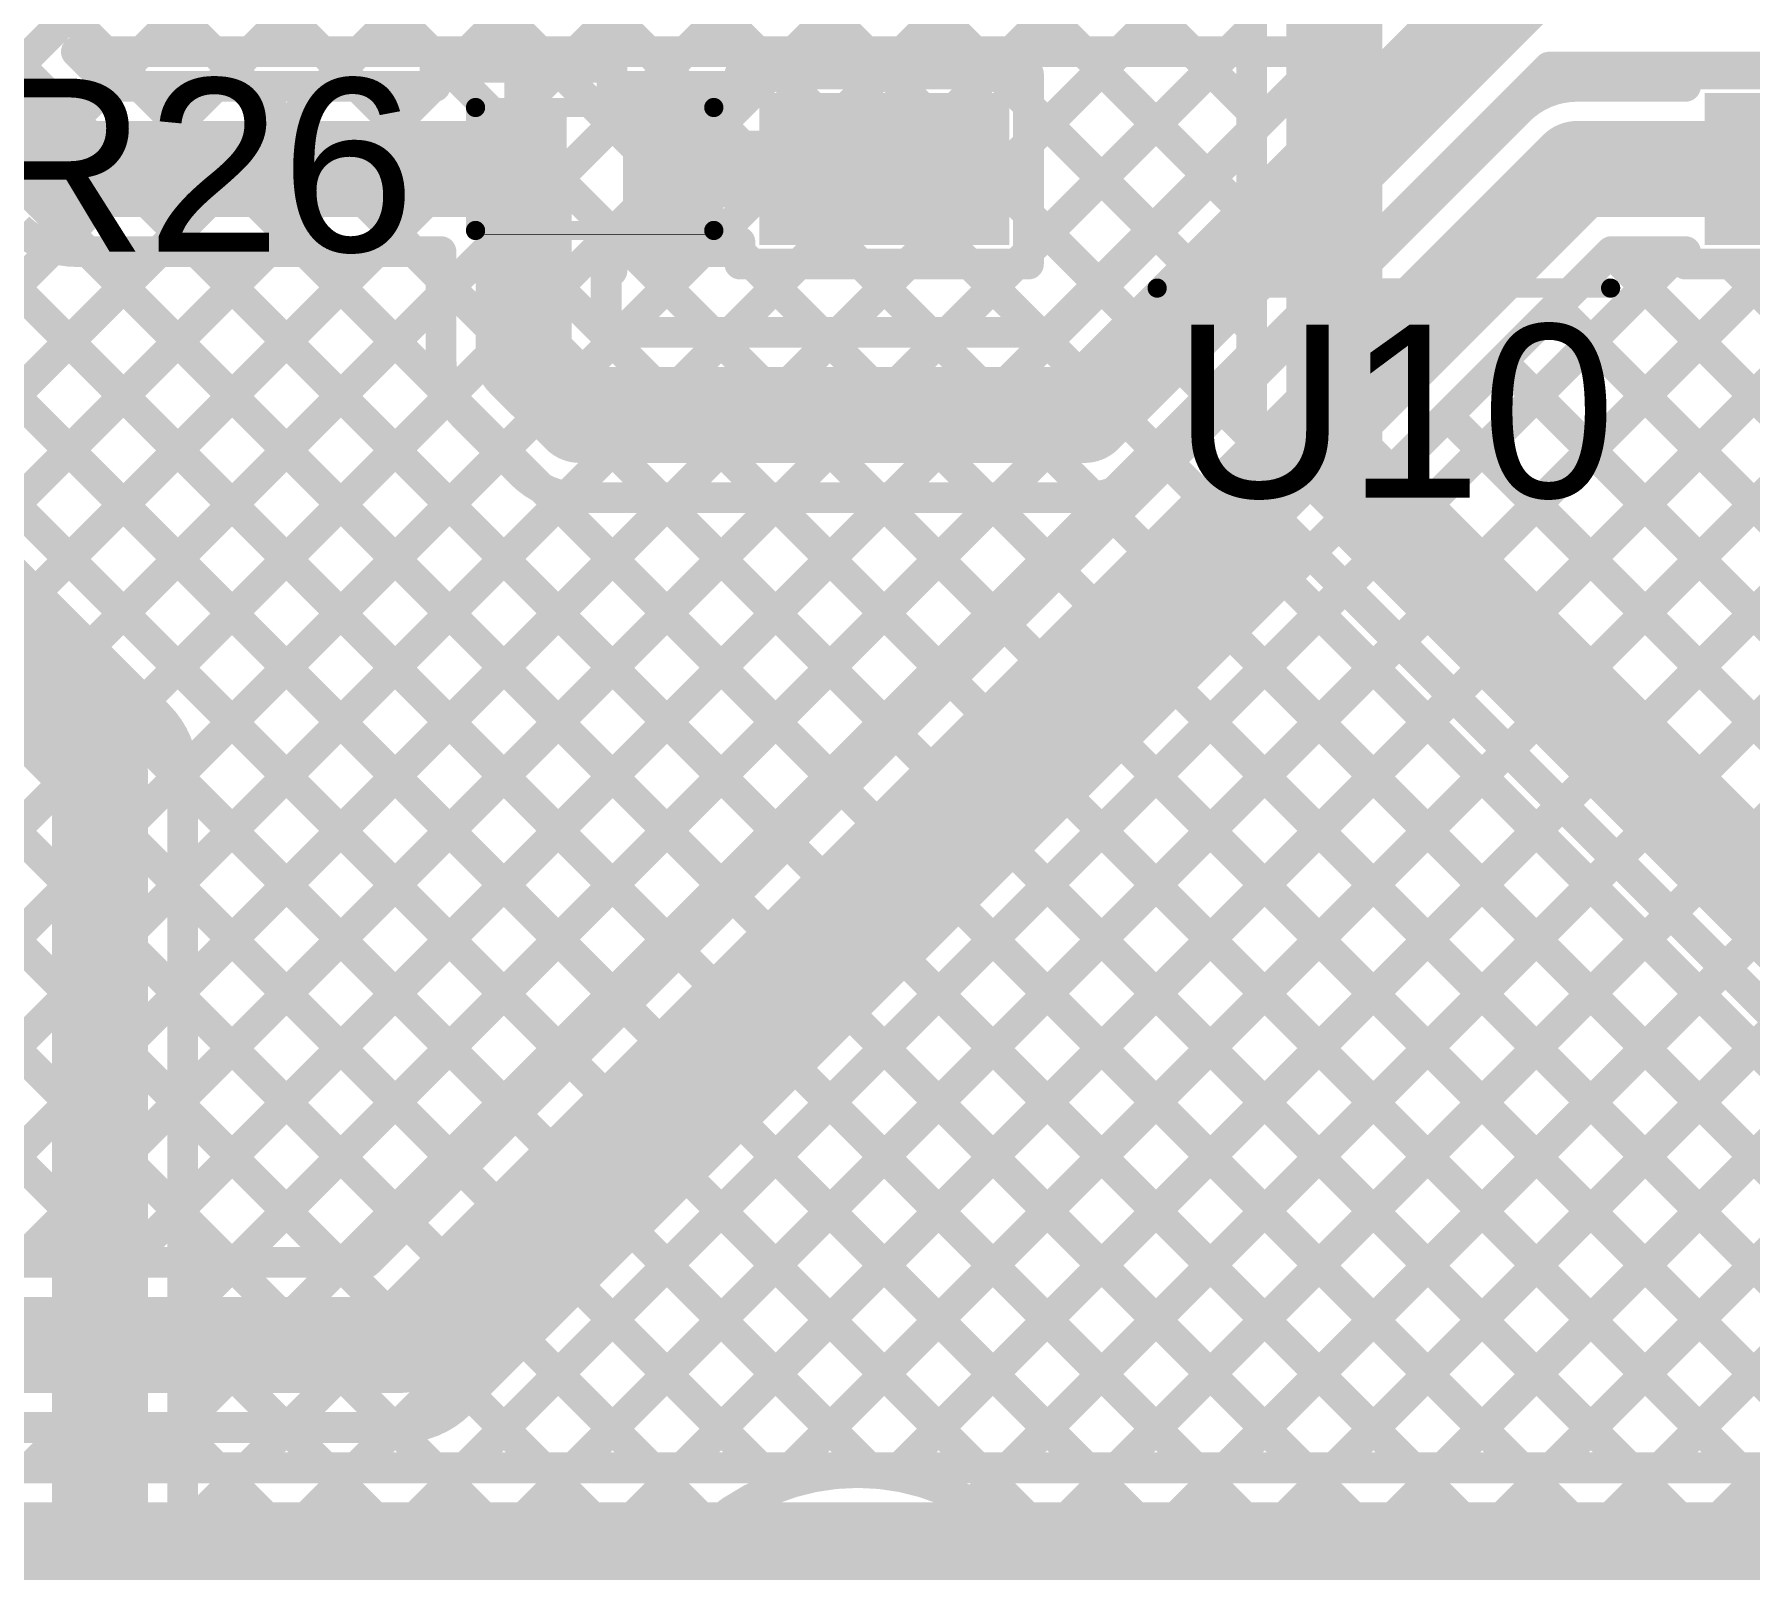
# Model space of a CAD drawing. Header units: millimetres. Extents: x -0.08 to 7.12, y -0.08 to 3.98.
# Drawn here: x 3.9475 to 4.3939, y 1.5935 to 1.993 of the extents above; entities that cross this region are included whole.
import ezdxf

# ---------------------------------------------------------------- set-up
doc = ezdxf.new("R2010")
doc.units = ezdxf.units.MM
doc.header["$MEASUREMENT"] = 0
for name, color, linetype in [('BottomLayer', 5, 'Continuous'), ('TopLayer', 1, 'Continuous'), ('TopOverlay', 2, 'Continuous'), ('TopPaste', 8, 'Continuous'), ('TopSolder', 216, 'Continuous')]:
    doc.layers.add(name, color=color, linetype=linetype)
doc.styles.add('Arial', font='', dxfattribs={"height": 0.2})
doc.styles.get('Arial').set_extended_font_data('Arial')

# ---------------------------------------------------------------- blocks, each defined once
blk = doc.blocks.new('R___0402_24')
at = {"layer": 'TopLayer'}
for points in [[(-0.0275, -0.0125), (-0.0275, 0.0125), (-0.0095, 0.0125), (-0.0095, -0.0125)], [(0.0095, -0.0125), (0.0095, 0.0125), (0.0275, 0.0125), (0.0275, -0.0125)]]:
    blk.add_hatch(color=1, dxfattribs=at).paths.add_polyline_path(points)
at = {"layer": 'TopPaste'}
for points in [[(-0.0275, -0.0125), (-0.0275, 0.0125), (-0.0095, 0.0125), (-0.0095, -0.0125)], [(0.0095, -0.0125), (0.0095, 0.0125), (0.0275, 0.0125), (0.0275, -0.0125)]]:
    blk.add_hatch(color=8, dxfattribs=at).paths.add_polyline_path(points)
at = {"layer": 'TopSolder'}
for points in [[(-0.02967, -0.01467), (-0.02967, 0.01467), (-0.00733, 0.01467), (-0.00733, -0.01467)], [(0.00733, -0.01467), (0.00733, 0.01467), (0.02967, 0.01467), (0.02967, -0.01467)]]:
    blk.add_hatch(color=216, dxfattribs=at).paths.add_polyline_path(points)
at = {"layer": 'TopOverlay'}
for points, const_width in [([(-0.031, 0.016), (0.031, 0.016)], 0.005), ([(-0.031, -0.016), (-0.031, 0.016)], 0.005), ([(0.031, -0.016), (0.031, 0.016)], 0.005), ([(-0.031, -0.016), (0.031, -0.016)], 0.005), ([(-0.032, -0.017), (0.032, -0.017)], 0.000127)]:
    blk.add_lwpolyline(points, dxfattribs=dict(at, const_width=const_width))
for points, const_width in [([(-0.03225, 0.016, 1), (-0.02975, 0.016, 1)], 0.0025), ([(-0.03225, 0.016, 1), (-0.02975, 0.016, 1)], 0.0025), ([(0.02975, 0.016, 1), (0.03225, 0.016, 1)], 0.0025), ([(0.02975, 0.016, 1), (0.03225, 0.016, 1)], 0.0025), ([(-0.03225, -0.016, 1), (-0.02975, -0.016, 1)], 0.0025), ([(-0.03225, -0.016, 1), (-0.02975, -0.016, 1)], 0.0025), ([(-0.03203, -0.017, 1), (-0.03197, -0.017, 1)], 0.0000635), ([(0.02975, -0.016, 1), (0.03225, -0.016, 1)], 0.0025), ([(0.02975, -0.016, 1), (0.03225, -0.016, 1)], 0.0025), ([(0.03197, -0.017, 1), (0.03203, -0.017, 1)], 0.0000635)]:
    blk.add_lwpolyline(points, format="xyb", close=True, dxfattribs=dict(at, const_width=const_width))
blk = doc.blocks.new('SOP_4_2_54_30')
at = {"layer": 'TopLayer'}
for points in [[(-0.15157, 0.06575), (-0.09449, 0.06575), (-0.09449, 0.03425), (-0.15157, 0.03425)], [(0.09449, 0.06575), (0.15157, 0.06575), (0.15157, 0.03425), (0.09449, 0.03425)], [(-0.15157, -0.03425), (-0.09449, -0.03425), (-0.09449, -0.06575), (-0.15157, -0.06575)], [(0.09449, -0.03425), (0.15157, -0.03425), (0.15157, -0.06575), (0.09449, -0.06575)]]:
    blk.add_hatch(color=1, dxfattribs=at).paths.add_polyline_path(points)
at = {"layer": 'TopPaste'}
for points in [[(-0.15157, 0.06575), (-0.09449, 0.06575), (-0.09449, 0.03425), (-0.15157, 0.03425)], [(0.09449, 0.06575), (0.15157, 0.06575), (0.15157, 0.03425), (0.09449, 0.03425)], [(-0.15157, -0.03425), (-0.09449, -0.03425), (-0.09449, -0.06575), (-0.15157, -0.06575)], [(0.09449, -0.03425), (0.15157, -0.03425), (0.15157, -0.06575), (0.09449, -0.06575)]]:
    blk.add_hatch(color=8, dxfattribs=at).paths.add_polyline_path(points)
at = {"layer": 'TopSolder'}
for points in [[(-0.15557, 0.06975), (-0.09049, 0.06975), (-0.09049, 0.03025), (-0.15557, 0.03025)], [(0.09049, 0.06975), (0.15557, 0.06975), (0.15557, 0.03025), (0.09049, 0.03025)], [(-0.15557, -0.03025), (-0.09049, -0.03025), (-0.09049, -0.06975), (-0.15557, -0.06975)], [(0.09049, -0.03025), (0.15557, -0.03025), (0.15557, -0.06975), (0.09049, -0.06975)]]:
    blk.add_hatch(color=216, dxfattribs=at).paths.add_polyline_path(points)
at = {"layer": 'TopOverlay', "const_width": 0.005}
for points in [[(-0.052, 0.081), (0.066, 0.081)], [(-0.163, 0.048), (-0.163, 0.058)], [(-0.163, 0.058), (-0.158, 0.053)], [(-0.163, 0.048), (-0.158, 0.053)], [(-0.052, -0.081), (0.066, -0.081)]]:
    blk.add_lwpolyline(points, dxfattribs=at)
at = {"layer": 'TopOverlay', "const_width": 0.0025}
for points in [[(-0.05325, 0.081, 1), (-0.05075, 0.081, 1)], [(0.06475, 0.081, 1), (0.06725, 0.081, 1)], [(-0.16425, 0.058, 1), (-0.16175, 0.058, 1)], [(-0.16425, 0.058, 1), (-0.16175, 0.058, 1)], [(-0.15925, 0.053, 1), (-0.15675, 0.053, 1)], [(-0.15925, 0.053, 1), (-0.15675, 0.053, 1)], [(-0.16425, 0.048, 1), (-0.16175, 0.048, 1)], [(-0.16425, 0.048, 1), (-0.16175, 0.048, 1)], [(-0.05325, -0.081, 1), (-0.05075, -0.081, 1)], [(0.06475, -0.081, 1), (0.06725, -0.081, 1)]]:
    blk.add_lwpolyline(points, format="xyb", close=True, dxfattribs=at)

msp = doc.modelspace()

# ---------------------------------------------------------------- hatches: boundary and pattern name
at = {"layer": 'TopLayer'}
msp.add_hatch(color=1, dxfattribs=at).paths.add_polyline_path([(2.768, 1.503), (4.714, 1.503), (4.714, 1.611), (2.768, 1.611)])

# ---------------------------------------------------------------- linework, layer by layer
at = {"layer": 'BottomLayer'}
for points, const_width in [([(3.84263, 2.16841), (4.57604, 1.435)], 0.008), ([(3.87032, 2.169), (4.60432, 1.435)], 0.008), ([(3.87708, 1.91843), (4.12764, 2.169)], 0.008), ([(3.89122, 1.90429), (4.15593, 2.169)], 0.008), ([(3.89861, 2.169), (4.61272, 1.45488)], 0.008), ([(3.90536, 1.89015), (4.18421, 2.169)], 0.008), ([(3.9195, 1.87601), (4.2125, 2.169)], 0.008), ([(3.92689, 2.169), (4.61272, 1.48317)], 0.008), ([(3.93365, 1.86187), (4.24078, 2.169)], 0.008), ([(3.94779, 1.84772), (4.26906, 2.169)], 0.008), ([(3.95517, 2.169), (4.61272, 1.51145)], 0.008), ([(3.98346, 2.169), (4.26429, 1.88817)], 0.008), ([(4.01174, 2.169), (4.26429, 1.91645)], 0.008), ([(4.04003, 2.169), (4.26429, 1.94473)], 0.008), ([(4.06831, 2.169), (4.26429, 1.97302)], 0.008), ([(4.28579, 1.88221), (4.28579, 2.15081)], 0.025), ([(3.82848, 2.15427), (4.54775, 1.435)], 0.008), ([(4.26429, 1.88221), (4.26429, 2.15081)], 0.008), ([(3.81434, 2.14013), (4.51947, 1.435)], 0.008), ([(3.96193, 1.83358), (4.26429, 2.13594)], 0.008), ([(3.68605, 2.127), (4.37805, 1.435)], 0.008), ([(3.71433, 2.127), (4.40633, 1.435)], 0.008), ([(3.74262, 2.127), (4.43462, 1.435)], 0.008), ([(3.7709, 2.127), (4.4629, 1.435)], 0.008), ([(3.79872, 2.12747), (4.49118, 1.435)], 0.008), ([(3.67776, 2.11776), (3.97982, 1.8157)], 0.008), ([(3.66255, 2.10255), (3.96461, 1.80049)], 0.025), ([(3.97607, 1.81944), (4.26429, 2.10766)], 0.008), ([(3.9861, 1.80119), (4.26429, 2.07937)], 0.008), ([(3.98611, 1.77291), (4.26429, 2.05109)], 0.008), ([(3.98611, 1.74463), (4.26429, 2.02281)], 0.008), ([(3.98611, 1.71634), (4.26429, 1.99452)], 0.008), ([(3.98611, 1.68806), (4.26429, 1.96624)], 0.008), ([(3.98611, 1.65977), (4.26429, 1.93795)], 0.008), ([(3.98611, 1.63149), (4.26429, 1.90967)], 0.008), ([(4.28579, 1.88221), (4.63422, 1.53378)], 0.025), ([(3.98611, 1.60321), (4.26431, 1.8814)], 0.008), ([(4.27059, 1.867), (4.61272, 1.52487)], 0.008), ([(3.98611, 1.57492), (4.27439, 1.8632)], 0.008), ([(3.98611, 1.54664), (4.28854, 1.84906)], 0.008), ([(3.98611, 1.51835), (4.30268, 1.83492)], 0.008), ([(3.98611, 1.49007), (4.31682, 1.82077)], 0.008), ([(3.96461, 1.415), (3.96461, 1.80049)], 0.025), ([(4.13819, 1.61386), (4.33096, 1.80663)], 0.008), ([(3.98611, 1.435), (3.98611, 1.80049)], 0.008), ([(3.98611, 1.79865), (4.16614, 1.61862)], 0.008), ([(4.17071, 1.6181), (4.3451, 1.79249)], 0.008), ([(4.19159, 1.61069), (4.35925, 1.77835)], 0.008), ([(3.98611, 1.77036), (4.14135, 1.61513)], 0.008), ([(4.20694, 1.59775), (4.37339, 1.76421)], 0.008), ([(4.21728, 1.57981), (4.38753, 1.75006)], 0.008), ([(3.98611, 1.74208), (4.12351, 1.60468)], 0.008), ([(4.22078, 1.55503), (4.40167, 1.73592)], 0.008), ([(4.22078, 1.52674), (4.41581, 1.72178)], 0.008), ([(3.98611, 1.7138), (4.11066, 1.58925)], 0.008), ([(4.22078, 1.49846), (4.42996, 1.70764)], 0.008), ([(4.22078, 1.47018), (4.4441, 1.6935)], 0.008), ([(3.98611, 1.68551), (4.10339, 1.56824)], 0.008), ([(4.22078, 1.44189), (4.45824, 1.67935)], 0.008), ([(4.24217, 1.435), (4.47238, 1.66521)], 0.008), ([(3.98611, 1.65723), (4.10278, 1.54056)], 0.008), ([(3.98611, 1.62894), (4.10278, 1.51228)], 0.008), ([(4.16178, 1.15106), (4.16178, 1.55978)], 0.1), ([(3.98611, 1.60066), (4.10278, 1.48399)], 0.008)]:
    msp.add_lwpolyline(points, dxfattribs=dict(at, const_width=const_width))
for points, const_width in [([(4.26229, 1.99452, 1), (4.26629, 1.99452, 1)], 0.004), ([(4.26229, 1.97302, 1), (4.26629, 1.97302, 1)], 0.004), ([(4.26229, 1.96624, 1), (4.26629, 1.96624, 1)], 0.004), ([(4.26229, 1.94473, 1), (4.26629, 1.94473, 1)], 0.004), ([(4.26229, 1.93795, 1), (4.26629, 1.93795, 1)], 0.004), ([(4.26229, 1.91645, 1), (4.26629, 1.91645, 1)], 0.004), ([(4.26229, 1.90967, 1), (4.26629, 1.90967, 1)], 0.004), ([(4.27954, 1.88221, 1), (4.29204, 1.88221, 1)], 0.0125), ([(4.27954, 1.88221, 1), (4.29204, 1.88221, 1)], 0.0125), ([(4.26229, 1.88817, 1), (4.26629, 1.88817, 1)], 0.004), ([(4.26229, 1.88221, 1), (4.26629, 1.88221, 1)], 0.004), ([(4.26229, 1.88221, 1), (4.26629, 1.88221, 1)], 0.004), ([(4.26229, 1.88221, 1), (4.26629, 1.88221, 1)], 0.004), ([(4.26231, 1.8814, 1), (4.26631, 1.8814, 1)], 0.004), ([(4.26859, 1.867, 1), (4.27259, 1.867, 1)], 0.004), ([(4.26859, 1.867, 1), (4.27259, 1.867, 1)], 0.004), ([(4.26859, 1.867, 1), (4.27259, 1.867, 1)], 0.004), ([(4.27239, 1.8632, 1), (4.27639, 1.8632, 1)], 0.004), ([(4.28654, 1.84906, 1), (4.29054, 1.84906, 1)], 0.004), ([(3.94579, 1.84772, 1), (3.94979, 1.84772, 1)], 0.004), ([(3.95993, 1.83358, 1), (3.96393, 1.83358, 1)], 0.004), ([(4.30068, 1.83492, 1), (4.30468, 1.83492, 1)], 0.004), ([(3.97407, 1.81944, 1), (3.97807, 1.81944, 1)], 0.004), ([(4.31482, 1.82077, 1), (4.31882, 1.82077, 1)], 0.004), ([(3.97782, 1.8157, 1), (3.98182, 1.8157, 1)], 0.004), ([(3.97782, 1.8157, 1), (3.98182, 1.8157, 1)], 0.004), ([(3.97782, 1.8157, 1), (3.98182, 1.8157, 1)], 0.004), ([(3.95836, 1.80049, 1), (3.97086, 1.80049, 1)], 0.0125), ([(3.95836, 1.80049, 1), (3.97086, 1.80049, 1)], 0.0125), ([(4.32896, 1.80663, 1), (4.33296, 1.80663, 1)], 0.004), ([(3.9841, 1.80119, 1), (3.9881, 1.80119, 1)], 0.004), ([(3.98411, 1.80049, 1), (3.98811, 1.80049, 1)], 0.004), ([(3.98411, 1.80049, 1), (3.98811, 1.80049, 1)], 0.004), ([(3.98411, 1.80049, 1), (3.98811, 1.80049, 1)], 0.004), ([(3.98411, 1.79865, 1), (3.98811, 1.79865, 1)], 0.004), ([(4.3431, 1.79249, 1), (4.3471, 1.79249, 1)], 0.004), ([(4.35725, 1.77835, 1), (4.36125, 1.77835, 1)], 0.004), ([(3.98411, 1.77291, 1), (3.98811, 1.77291, 1)], 0.004), ([(3.98411, 1.77036, 1), (3.98811, 1.77036, 1)], 0.004), ([(4.37139, 1.76421, 1), (4.37539, 1.76421, 1)], 0.004), ([(4.38553, 1.75006, 1), (4.38953, 1.75006, 1)], 0.004), ([(3.98411, 1.74463, 1), (3.98811, 1.74463, 1)], 0.004), ([(3.98411, 1.74208, 1), (3.98811, 1.74208, 1)], 0.004), ([(3.98411, 1.71634, 1), (3.98811, 1.71634, 1)], 0.004), ([(3.98411, 1.7138, 1), (3.98811, 1.7138, 1)], 0.004), ([(3.98411, 1.68806, 1), (3.98811, 1.68806, 1)], 0.004), ([(3.98411, 1.68551, 1), (3.98811, 1.68551, 1)], 0.004), ([(3.98411, 1.65977, 1), (3.98811, 1.65977, 1)], 0.004), ([(3.98411, 1.65723, 1), (3.98811, 1.65723, 1)], 0.004), ([(3.98411, 1.63149, 1), (3.98811, 1.63149, 1)], 0.004), ([(3.98411, 1.62894, 1), (3.98811, 1.62894, 1)], 0.004), ([(4.16414, 1.61862, 1), (4.16814, 1.61862, 1)], 0.004), ([(4.16871, 1.6181, 1), (4.17271, 1.6181, 1)], 0.004), ([(4.13619, 1.61386, 1), (4.14019, 1.61386, 1)], 0.004), ([(4.13935, 1.61513, 1), (4.14335, 1.61513, 1)], 0.004), ([(4.18959, 1.61069, 1), (4.19359, 1.61069, 1)], 0.004), ([(3.98411, 1.60321, 1), (3.98811, 1.60321, 1)], 0.004), ([(4.13678, 1.55978, 1), (4.18678, 1.55978, 1)], 0.05), ([(4.12151, 1.60468, 1), (4.12551, 1.60468, 1)], 0.004), ([(3.98411, 1.60066, 1), (3.98811, 1.60066, 1)], 0.004), ([(4.20494, 1.59775, 1), (4.20894, 1.59775, 1)], 0.004)]:
    msp.add_lwpolyline(points, format="xyb", close=True, dxfattribs=dict(at, const_width=const_width))
at = {"layer": 'BottomLayer', "const_width": 0.008}
for points in [[(4.27059, 1.867, -0.198912), (4.26429, 1.88221)], [(4.27059, 1.867, -0.198912), (4.26429, 1.88221)], [(3.97982, 1.8157, -0.198912), (3.98611, 1.80049)], [(3.97982, 1.8157, -0.198912), (3.98611, 1.80049)], [(4.10278, 1.55978, -1), (4.22078, 1.55978)]]:
    msp.add_lwpolyline(points, format="xyb", dxfattribs=at)
at = {"layer": 'TopLayer'}
for points, const_width in [([(3.91056, 2.006), (3.95856, 1.958)], 0.025), ([(4.22078, 1.894), (4.33278, 2.006)], 0.025), ([(3.95845, 1.98851), (3.96746, 1.9795)], 0.008), ([(3.959, 1.9885), (4.283, 1.9885)], 0.008), ([(3.96597, 1.9885), (3.97497, 1.9795)], 0.008), ([(3.96694, 1.98002), (3.97543, 1.9885)], 0.008), ([(3.99425, 1.9885), (4.00325, 1.9795)], 0.008), ([(3.99471, 1.9795), (4.00371, 1.9885)], 0.008), ([(4.02254, 1.9885), (4.03154, 1.9795)], 0.008), ([(4.023, 1.9795), (4.032, 1.9885)], 0.008), ([(4.05082, 1.9885), (4.05482, 1.9845)], 0.008), ([(4.05628, 1.9845), (4.06028, 1.9885)], 0.008), ([(4.07911, 1.9885), (4.08311, 1.9845)], 0.008), ([(4.08456, 1.9845), (4.08856, 1.9885)], 0.008), ([(4.10739, 1.9885), (4.11639, 1.9795)], 0.008), ([(4.10785, 1.9795), (4.11685, 1.9885)], 0.008), ([(4.13567, 1.9885), (4.14143, 1.98275)], 0.008), ([(4.13938, 1.98275), (4.14513, 1.9885)], 0.008), ([(4.16396, 1.9885), (4.16971, 1.98275)], 0.008), ([(4.16767, 1.98275), (4.17342, 1.9885)], 0.008), ([(4.19224, 1.9885), (4.19799, 1.98275)], 0.008), ([(4.19595, 1.98275), (4.2017, 1.9885)], 0.008), ([(4.20622, 1.96473), (4.22999, 1.9885)], 0.008), ([(4.20622, 1.93645), (4.25827, 1.9885)], 0.008), ([(4.21187, 1.9155), (4.28496, 1.98859)], 0.008), ([(4.22053, 1.9885), (4.2527, 1.95633)], 0.008), ([(4.24881, 1.9885), (4.26684, 1.97047)], 0.008), ([(4.2771, 1.9885), (4.28098, 1.98461)], 0.008), ([(3.85683, 1.9845), (4.10096, 1.74037)], 0.008), ([(3.88512, 1.9845), (4.1151, 1.75451)], 0.008), ([(4.05183, 1.9845), (4.09783, 1.9845)], 0.008), ([(4.05183, 1.98005), (4.05628, 1.9845)], 0.008), ([(4.05183, 1.9795), (4.05183, 1.9845)], 0.008), ([(4.09783, 1.9795), (4.09783, 1.9845)], 0.008), ([(4.13113, 1.98275), (4.20622, 1.98275)], 0.008), ([(4.13113, 1.977), (4.13113, 1.98275)], 0.008), ([(4.14433, 1.62), (4.50883, 1.9845)], 0.008), ([(4.20622, 1.93325), (4.20622, 1.98275)], 0.008), ([(4.23598, 1.8788), (4.34168, 1.9845)], 0.008), ([(4.33967, 1.98249), (4.3434, 1.97876)], 0.008), ([(4.34168, 1.9845), (4.52287, 1.9845)], 0.008), ([(4.36241, 1.9795), (4.36741, 1.9845)], 0.008), ([(4.36595, 1.9845), (4.37095, 1.9795)], 0.008), ([(4.37719, 1.98275), (4.45228, 1.98275)], 0.008), ([(4.37719, 1.9795), (4.37719, 1.98275)], 0.008), ([(3.83104, 1.982), (4.08682, 1.72623)], 0.008), ([(3.96746, 1.9795), (4.05183, 1.9795)], 0.008), ([(4.07483, 1.958), (4.07483, 1.9805)], 0.01), ([(4.09783, 1.9795), (4.12983, 1.9795)], 0.008), ([(4.349, 1.9795), (4.37719, 1.9795)], 0.008), ([(4.17261, 1.62), (4.52999, 1.97738)], 0.008), ([(4.20622, 1.97453), (4.23856, 1.94219)], 0.008), ([(4.03409, 1.6735), (4.3338, 1.9732)], 0.008), ([(3.95856, 1.958), (4.07483, 1.958)], 0.025), ([(4.043, 1.652), (4.349, 1.958)], 0.025), ([(4.07483, 1.90864), (4.07483, 1.958)], 0.025), ([(4.349, 1.958), (4.41474, 1.958)], 0.025), ([(4.11183, 1.958), (4.16858, 1.958)], 0.02), ([(4.2009, 1.62), (4.54413, 1.96324)], 0.008), ([(3.83104, 1.95372), (4.07268, 1.71208)], 0.008), ([(4.22918, 1.62), (4.55828, 1.9491)], 0.008), ([(4.20622, 1.94624), (4.22442, 1.92804)], 0.008), ([(4.13113, 1.93325), (4.13113, 1.939)], 0.008), ([(3.68871, 1.6735), (3.95256, 1.93735)], 0.008), ([(3.717, 1.6735), (3.98, 1.9365)], 0.008), ([(3.73652, 1.93511), (3.99813, 1.6735)], 0.008), ([(3.74528, 1.6735), (4.00828, 1.9365)], 0.008), ([(3.77356, 1.6735), (4.03656, 1.9365)], 0.008), ([(3.95856, 1.9365), (4.05183, 1.9365)], 0.008), ([(3.9614, 1.9365), (4.12925, 1.76865)], 0.008), ([(3.98968, 1.9365), (4.14339, 1.78279)], 0.008), ([(4.01797, 1.9365), (4.05577, 1.89869)], 0.008), ([(4.04625, 1.9365), (4.05333, 1.92942)], 0.008), ([(4.05183, 1.9315), (4.05183, 1.9365)], 0.008), ([(4.05333, 1.9315), (4.05333, 1.9365)], 0.008), ([(4.0582, 1.6368), (4.35791, 1.9365)], 0.008), ([(4.05948, 1.62), (4.37598, 1.9365)], 0.008), ([(4.09633, 1.9315), (4.09633, 1.9365)], 0.008), ([(4.09783, 1.9365), (4.12983, 1.9365)], 0.008), ([(4.09783, 1.9315), (4.09783, 1.9365)], 0.008), ([(4.10042, 1.9155), (4.12142, 1.9365)], 0.008), ([(4.10282, 1.9365), (4.12382, 1.9155)], 0.008), ([(4.13113, 1.93647), (4.13435, 1.93325)], 0.008), ([(4.20302, 1.93325), (4.20622, 1.93645)], 0.008), ([(4.25747, 1.62), (4.5746, 1.93713)], 0.008), ([(4.28575, 1.62), (4.60225, 1.9365)], 0.008), ([(4.31404, 1.62), (4.63054, 1.9365)], 0.008), ([(4.34232, 1.62), (4.65882, 1.9365)], 0.008), ([(4.35764, 1.93624), (4.63, 1.66388)], 0.008), ([(4.35791, 1.9365), (4.37719, 1.9365)], 0.008), ([(4.37719, 1.93325), (4.37719, 1.9365)], 0.008), ([(3.76666, 1.93325), (4.02641, 1.6735)], 0.008), ([(3.79494, 1.93325), (4.04439, 1.6838)], 0.008), ([(3.82323, 1.93325), (4.05854, 1.69794)], 0.008), ([(4.05333, 1.90864), (4.05333, 1.9315)], 0.008), ([(4.08776, 1.62), (4.40101, 1.93325)], 0.008), ([(4.09633, 1.91755), (4.09633, 1.9315)], 0.008), ([(4.11604, 1.62), (4.4293, 1.93325)], 0.008), ([(4.1287, 1.9155), (4.14645, 1.93325)], 0.008), ([(4.13113, 1.93325), (4.20622, 1.93325)], 0.008), ([(4.13435, 1.93325), (4.15211, 1.9155)], 0.008), ([(4.15699, 1.9155), (4.17474, 1.93325)], 0.008), ([(4.16264, 1.93325), (4.18039, 1.9155)], 0.008), ([(4.18527, 1.9155), (4.20302, 1.93325)], 0.008), ([(4.19092, 1.93325), (4.20867, 1.9155)], 0.008), ([(4.37719, 1.93325), (4.45228, 1.93325)], 0.008), ([(4.38891, 1.93325), (4.65516, 1.667)], 0.008), ([(3.80185, 1.6735), (4.05333, 1.92498)], 0.008), ([(3.72237, 1.92097), (3.96984, 1.6735)], 0.008), ([(4.3435, 1.9221), (4.63, 1.6356)], 0.008), ([(4.3706, 1.62), (4.67456, 1.92395)], 0.008), ([(4.07483, 1.90864), (4.08948, 1.894)], 0.025), ([(4.09838, 1.9155), (4.21187, 1.9155)], 0.008), ([(4.32936, 1.90795), (4.61731, 1.62)], 0.008), ([(4.08948, 1.894), (4.22078, 1.894)], 0.025), ([(3.83013, 1.6735), (4.05562, 1.89899)], 0.008), ([(4.05963, 1.89344), (4.07428, 1.8788)], 0.008), ([(4.31522, 1.89381), (4.58903, 1.62)], 0.008), ([(3.85842, 1.6735), (4.069, 1.88408)], 0.008), ([(4.30107, 1.87967), (4.56074, 1.62)], 0.008), ([(3.8867, 1.6735), (4.08599, 1.87279)], 0.008), ([(3.91499, 1.6735), (4.11399, 1.8725)], 0.008), ([(3.94327, 1.6735), (4.14227, 1.8725)], 0.008), ([(3.97155, 1.6735), (4.17055, 1.8725)], 0.008), ([(3.99984, 1.6735), (4.19884, 1.8725)], 0.008), ([(4.02812, 1.6735), (4.2286, 1.87397)], 0.008), ([(4.07953, 1.87494), (4.15753, 1.79694)], 0.008), ([(4.08948, 1.8725), (4.22078, 1.8725)], 0.008), ([(4.11025, 1.8725), (4.17167, 1.81108)], 0.008), ([(4.13854, 1.8725), (4.18582, 1.82522)], 0.008), ([(4.16682, 1.8725), (4.19996, 1.83936)], 0.008), ([(4.19511, 1.8725), (4.2141, 1.85351)], 0.008), ([(4.22325, 1.87264), (4.22824, 1.86765)], 0.008), ([(4.28693, 1.86553), (4.53246, 1.62)], 0.008), ([(4.27279, 1.85138), (4.50417, 1.62)], 0.008), ([(4.25865, 1.83724), (4.47589, 1.62)], 0.008), ([(4.24451, 1.8231), (4.44761, 1.62)], 0.008), ([(4.23036, 1.80896), (4.41932, 1.62)], 0.008), ([(4.21622, 1.79482), (4.39104, 1.62)], 0.008), ([(4.20208, 1.78067), (4.36275, 1.62)], 0.008), ([(4.18794, 1.76653), (4.33447, 1.62)], 0.008), ([(4.17379, 1.75239), (4.30618, 1.62)], 0.008), ([(4.15965, 1.73825), (4.2779, 1.62)], 0.008), ([(4.14551, 1.7241), (4.24962, 1.62)], 0.008), ([(4.13137, 1.70996), (4.22133, 1.62)], 0.008), ([(4.11723, 1.69582), (4.19305, 1.62)], 0.008), ([(4.10308, 1.68168), (4.16476, 1.62)], 0.008), ([(3.47491, 1.6735), (4.03409, 1.6735)], 0.008), ([(4.08894, 1.66754), (4.13648, 1.62)], 0.008), ([(2.357, 1.652), (4.043, 1.652)], 0.025), ([(4.0748, 1.65339), (4.10819, 1.62)], 0.008), ([(4.06066, 1.63925), (4.07991, 1.62)], 0.008), ([(2.57591, 1.6305), (4.043, 1.6305)], 0.008), ([(3.94634, 1.62), (3.95684, 1.6305)], 0.008), ([(3.95627, 1.6305), (3.96677, 1.62)], 0.008), ([(3.97462, 1.62), (3.98512, 1.6305)], 0.008), ([(3.98456, 1.6305), (3.99506, 1.62)], 0.008), ([(4.00291, 1.62), (4.01341, 1.6305)], 0.008), ([(4.01284, 1.6305), (4.02334, 1.62)], 0.008), ([(4.03119, 1.62), (4.04169, 1.6305)], 0.008), ([(4.04113, 1.6305), (4.05163, 1.62)], 0.008), ([(2.759, 1.62), (4.63, 1.62)], 0.008)]:
    msp.add_lwpolyline(points, dxfattribs=dict(at, const_width=const_width))
for points, const_width in [([(3.95645, 1.98851, 1), (3.96045, 1.98851, 1)], 0.004), ([(3.957, 1.9885, 1), (3.961, 1.9885, 1)], 0.004), ([(3.96397, 1.9885, 1), (3.96797, 1.9885, 1)], 0.004), ([(3.97343, 1.9885, 1), (3.97743, 1.9885, 1)], 0.004), ([(3.99225, 1.9885, 1), (3.99625, 1.9885, 1)], 0.004), ([(4.00171, 1.9885, 1), (4.00571, 1.9885, 1)], 0.004), ([(4.02054, 1.9885, 1), (4.02454, 1.9885, 1)], 0.004), ([(4.03, 1.9885, 1), (4.034, 1.9885, 1)], 0.004), ([(4.04882, 1.9885, 1), (4.05282, 1.9885, 1)], 0.004), ([(4.05828, 1.9885, 1), (4.06228, 1.9885, 1)], 0.004), ([(4.07711, 1.9885, 1), (4.08111, 1.9885, 1)], 0.004), ([(4.08656, 1.9885, 1), (4.09056, 1.9885, 1)], 0.004), ([(4.10539, 1.9885, 1), (4.10939, 1.9885, 1)], 0.004), ([(4.11485, 1.9885, 1), (4.11885, 1.9885, 1)], 0.004), ([(4.13367, 1.9885, 1), (4.13767, 1.9885, 1)], 0.004), ([(4.14313, 1.9885, 1), (4.14713, 1.9885, 1)], 0.004), ([(4.16196, 1.9885, 1), (4.16596, 1.9885, 1)], 0.004), ([(4.17142, 1.9885, 1), (4.17542, 1.9885, 1)], 0.004), ([(4.19024, 1.9885, 1), (4.19424, 1.9885, 1)], 0.004), ([(4.1997, 1.9885, 1), (4.2037, 1.9885, 1)], 0.004), ([(4.21853, 1.9885, 1), (4.22253, 1.9885, 1)], 0.004), ([(4.22799, 1.9885, 1), (4.23199, 1.9885, 1)], 0.004), ([(4.24681, 1.9885, 1), (4.25081, 1.9885, 1)], 0.004), ([(4.25627, 1.9885, 1), (4.26027, 1.9885, 1)], 0.004), ([(4.2751, 1.9885, 1), (4.2791, 1.9885, 1)], 0.004), ([(4.281, 1.9885, 1), (4.285, 1.9885, 1)], 0.004), ([(4.28296, 1.98859, 1), (4.28696, 1.98859, 1)], 0.004), ([(4.04983, 1.9845, 1), (4.05383, 1.9845, 1)], 0.004), ([(4.04983, 1.9845, 1), (4.05383, 1.9845, 1)], 0.004), ([(4.05282, 1.9845, 1), (4.05682, 1.9845, 1)], 0.004), ([(4.05428, 1.9845, 1), (4.05828, 1.9845, 1)], 0.004), ([(4.05428, 1.9845, 1), (4.05828, 1.9845, 1)], 0.004), ([(4.08111, 1.9845, 1), (4.08511, 1.9845, 1)], 0.004), ([(4.08256, 1.9845, 1), (4.08656, 1.9845, 1)], 0.004), ([(4.09583, 1.9845, 1), (4.09983, 1.9845, 1)], 0.004), ([(4.09583, 1.9845, 1), (4.09983, 1.9845, 1)], 0.004), ([(4.12913, 1.98275, 1), (4.13313, 1.98275, 1)], 0.004), ([(4.12913, 1.98275, 1), (4.13313, 1.98275, 1)], 0.004), ([(4.13738, 1.98275, 1), (4.14138, 1.98275, 1)], 0.004), ([(4.13943, 1.98275, 1), (4.14343, 1.98275, 1)], 0.004), ([(4.16567, 1.98275, 1), (4.16967, 1.98275, 1)], 0.004), ([(4.16771, 1.98275, 1), (4.17171, 1.98275, 1)], 0.004), ([(4.19395, 1.98275, 1), (4.19795, 1.98275, 1)], 0.004), ([(4.19599, 1.98275, 1), (4.19999, 1.98275, 1)], 0.004), ([(4.20422, 1.98275, 1), (4.20822, 1.98275, 1)], 0.004), ([(4.20422, 1.98275, 1), (4.20822, 1.98275, 1)], 0.004), ([(4.27898, 1.98461, 1), (4.28298, 1.98461, 1)], 0.004), ([(4.33767, 1.98249, 1), (4.34167, 1.98249, 1)], 0.004), ([(4.33968, 1.9845, 1), (4.34368, 1.9845, 1)], 0.004), ([(4.33968, 1.9845, 1), (4.34368, 1.9845, 1)], 0.004), ([(4.36395, 1.9845, 1), (4.36795, 1.9845, 1)], 0.004), ([(4.36541, 1.9845, 1), (4.36941, 1.9845, 1)], 0.004), ([(4.37519, 1.98275, 1), (4.37919, 1.98275, 1)], 0.004), ([(4.37519, 1.98275, 1), (4.37919, 1.98275, 1)], 0.004), ([(3.96494, 1.98002, 1), (3.96894, 1.98002, 1)], 0.004), ([(3.96546, 1.9795, 1), (3.96946, 1.9795, 1)], 0.004), ([(3.96546, 1.9795, 1), (3.96946, 1.9795, 1)], 0.004), ([(3.97297, 1.9795, 1), (3.97697, 1.9795, 1)], 0.004), ([(3.99271, 1.9795, 1), (3.99671, 1.9795, 1)], 0.004), ([(4.00125, 1.9795, 1), (4.00525, 1.9795, 1)], 0.004), ([(4.021, 1.9795, 1), (4.025, 1.9795, 1)], 0.004), ([(4.02954, 1.9795, 1), (4.03354, 1.9795, 1)], 0.004), ([(4.04983, 1.98005, 1), (4.05383, 1.98005, 1)], 0.004), ([(4.04983, 1.9795, 1), (4.05383, 1.9795, 1)], 0.004), ([(4.04983, 1.9795, 1), (4.05383, 1.9795, 1)], 0.004), ([(4.07233, 1.9805, 1), (4.07733, 1.9805, 1)], 0.005), ([(4.09583, 1.9795, 1), (4.09983, 1.9795, 1)], 0.004), ([(4.09583, 1.9795, 1), (4.09983, 1.9795, 1)], 0.004), ([(4.10585, 1.9795, 1), (4.10985, 1.9795, 1)], 0.004), ([(4.11439, 1.9795, 1), (4.11839, 1.9795, 1)], 0.004), ([(4.12783, 1.9795, 1), (4.13183, 1.9795, 1)], 0.004), ([(4.3414, 1.97876, 1), (4.34541, 1.97876, 1)], 0.004), ([(4.347, 1.9795, 1), (4.351, 1.9795, 1)], 0.004), ([(4.347, 1.9795, 1), (4.351, 1.9795, 1)], 0.004), ([(4.347, 1.9795, 1), (4.351, 1.9795, 1)], 0.004), ([(4.36041, 1.9795, 1), (4.36441, 1.9795, 1)], 0.004), ([(4.36895, 1.9795, 1), (4.37295, 1.9795, 1)], 0.004), ([(4.37519, 1.9795, 1), (4.37919, 1.9795, 1)], 0.004), ([(4.37519, 1.9795, 1), (4.37919, 1.9795, 1)], 0.004), ([(4.12913, 1.977, 1), (4.13313, 1.977, 1)], 0.004), ([(4.20422, 1.97453, 1), (4.20822, 1.97453, 1)], 0.004), ([(4.26484, 1.97047, 1), (4.26884, 1.97047, 1)], 0.004), ([(4.3318, 1.9732, 1), (4.3358, 1.9732, 1)], 0.004), ([(4.3318, 1.9732, 1), (4.3358, 1.9732, 1)], 0.004), ([(4.3318, 1.9732, 1), (4.3358, 1.9732, 1)], 0.004), ([(3.95231, 1.958, 1), (3.96481, 1.958, 1)], 0.0125), ([(3.95231, 1.958, 1), (3.96481, 1.958, 1)], 0.0125), ([(4.06858, 1.958, 1), (4.08108, 1.958, 1)], 0.0125), ([(4.06858, 1.958, 1), (4.08108, 1.958, 1)], 0.0125), ([(4.20422, 1.96473, 1), (4.20822, 1.96473, 1)], 0.004), ([(4.34275, 1.958, 1), (4.35525, 1.958, 1)], 0.0125), ([(4.34275, 1.958, 1), (4.35525, 1.958, 1)], 0.0125), ([(4.10683, 1.958, 1), (4.11683, 1.958, 1)], 0.01), ([(4.16358, 1.958, 1), (4.17358, 1.958, 1)], 0.01), ([(4.07233, 1.958, 1), (4.07733, 1.958, 1)], 0.005), ([(4.2507, 1.95633, 1), (4.2547, 1.95633, 1)], 0.004), ([(4.20422, 1.94624, 1), (4.20822, 1.94624, 1)], 0.004), ([(4.12913, 1.939, 1), (4.13313, 1.939, 1)], 0.004), ([(4.23656, 1.94219, 1), (4.24056, 1.94219, 1)], 0.004), ([(3.95056, 1.93735, 1), (3.95456, 1.93735, 1)], 0.004), ([(3.95656, 1.9365, 1), (3.96056, 1.9365, 1)], 0.004), ([(3.95656, 1.9365, 1), (3.96056, 1.9365, 1)], 0.004), ([(3.95656, 1.9365, 1), (3.96056, 1.9365, 1)], 0.004), ([(3.9594, 1.9365, 1), (3.9634, 1.9365, 1)], 0.004), ([(3.978, 1.9365, 1), (3.982, 1.9365, 1)], 0.004), ([(3.98768, 1.9365, 1), (3.99168, 1.9365, 1)], 0.004), ([(4.00628, 1.9365, 1), (4.01028, 1.9365, 1)], 0.004), ([(4.01597, 1.9365, 1), (4.01997, 1.9365, 1)], 0.004), ([(4.03456, 1.9365, 1), (4.03856, 1.9365, 1)], 0.004), ([(4.04425, 1.9365, 1), (4.04825, 1.9365, 1)], 0.004), ([(4.04983, 1.9365, 1), (4.05383, 1.9365, 1)], 0.004), ([(4.04983, 1.9365, 1), (4.05383, 1.9365, 1)], 0.004), ([(4.05133, 1.9365, 1), (4.05533, 1.9365, 1)], 0.004), ([(4.09433, 1.9365, 1), (4.09833, 1.9365, 1)], 0.004), ([(4.09583, 1.9365, 1), (4.09983, 1.9365, 1)], 0.004), ([(4.09583, 1.9365, 1), (4.09983, 1.9365, 1)], 0.004), ([(4.10082, 1.9365, 1), (4.10482, 1.9365, 1)], 0.004), ([(4.11942, 1.9365, 1), (4.12342, 1.9365, 1)], 0.004), ([(4.12783, 1.9365, 1), (4.13183, 1.9365, 1)], 0.004), ([(4.12913, 1.93647, 1), (4.13313, 1.93647, 1)], 0.004), ([(4.20422, 1.93645, 1), (4.20822, 1.93645, 1)], 0.004), ([(4.20422, 1.93645, 1), (4.20822, 1.93645, 1)], 0.004), ([(4.35564, 1.93624, 1), (4.35964, 1.93624, 1)], 0.004), ([(4.35591, 1.9365, 1), (4.35991, 1.9365, 1)], 0.004), ([(4.35591, 1.9365, 1), (4.35991, 1.9365, 1)], 0.004), ([(4.37398, 1.9365, 1), (4.37798, 1.9365, 1)], 0.004), ([(4.37519, 1.9365, 1), (4.37919, 1.9365, 1)], 0.004), ([(4.37519, 1.9365, 1), (4.37919, 1.9365, 1)], 0.004), ([(4.04983, 1.9315, 1), (4.05383, 1.9315, 1)], 0.004), ([(4.05133, 1.9315, 1), (4.05533, 1.9315, 1)], 0.004), ([(4.05133, 1.9315, 1), (4.05533, 1.9315, 1)], 0.004), ([(4.05133, 1.92942, 1), (4.05533, 1.92942, 1)], 0.004), ([(4.09433, 1.9315, 1), (4.09833, 1.9315, 1)], 0.004), ([(4.09433, 1.9315, 1), (4.09833, 1.9315, 1)], 0.004), ([(4.09583, 1.9315, 1), (4.09983, 1.9315, 1)], 0.004), ([(4.12913, 1.93325, 1), (4.13313, 1.93325, 1)], 0.004), ([(4.12913, 1.93325, 1), (4.13313, 1.93325, 1)], 0.004), ([(4.13235, 1.93325, 1), (4.13635, 1.93325, 1)], 0.004), ([(4.13235, 1.93325, 1), (4.13635, 1.93325, 1)], 0.004), ([(4.14445, 1.93325, 1), (4.14845, 1.93325, 1)], 0.004), ([(4.16064, 1.93325, 1), (4.16464, 1.93325, 1)], 0.004), ([(4.17274, 1.93325, 1), (4.17674, 1.93325, 1)], 0.004), ([(4.18892, 1.93325, 1), (4.19292, 1.93325, 1)], 0.004), ([(4.20102, 1.93325, 1), (4.20502, 1.93325, 1)], 0.004), ([(4.20102, 1.93325, 1), (4.20502, 1.93325, 1)], 0.004), ([(4.20422, 1.93325, 1), (4.20822, 1.93325, 1)], 0.004), ([(4.20422, 1.93325, 1), (4.20822, 1.93325, 1)], 0.004), ([(4.37519, 1.93325, 1), (4.37919, 1.93325, 1)], 0.004), ([(4.37519, 1.93325, 1), (4.37919, 1.93325, 1)], 0.004), ([(4.38691, 1.93325, 1), (4.39091, 1.93325, 1)], 0.004), ([(4.05133, 1.92498, 1), (4.05533, 1.92498, 1)], 0.004), ([(4.22242, 1.92804, 1), (4.22642, 1.92804, 1)], 0.004), ([(4.3415, 1.9221, 1), (4.3455, 1.9221, 1)], 0.004), ([(4.06858, 1.90864, 1), (4.08108, 1.90864, 1)], 0.0125), ([(4.06858, 1.90864, 1), (4.08108, 1.90864, 1)], 0.0125), ([(4.09433, 1.91755, 1), (4.09833, 1.91755, 1)], 0.004), ([(4.09638, 1.9155, 1), (4.10038, 1.9155, 1)], 0.004), ([(4.09842, 1.9155, 1), (4.10242, 1.9155, 1)], 0.004), ([(4.12182, 1.9155, 1), (4.12582, 1.9155, 1)], 0.004), ([(4.1267, 1.9155, 1), (4.1307, 1.9155, 1)], 0.004), ([(4.15011, 1.9155, 1), (4.15411, 1.9155, 1)], 0.004), ([(4.15499, 1.9155, 1), (4.15899, 1.9155, 1)], 0.004), ([(4.17839, 1.9155, 1), (4.18239, 1.9155, 1)], 0.004), ([(4.18327, 1.9155, 1), (4.18727, 1.9155, 1)], 0.004), ([(4.20667, 1.9155, 1), (4.21067, 1.9155, 1)], 0.004), ([(4.20987, 1.9155, 1), (4.21387, 1.9155, 1)], 0.004), ([(4.20987, 1.9155, 1), (4.21387, 1.9155, 1)], 0.004), ([(4.05133, 1.90864, 1), (4.05533, 1.90864, 1)], 0.004), ([(4.05133, 1.90864, 1), (4.05533, 1.90864, 1)], 0.004), ([(4.05133, 1.90864, 1), (4.05533, 1.90864, 1)], 0.004), ([(4.32736, 1.90795, 1), (4.33136, 1.90795, 1)], 0.004), ([(4.08323, 1.894, 1), (4.09573, 1.894, 1)], 0.0125), ([(4.08323, 1.894, 1), (4.09573, 1.894, 1)], 0.0125), ([(4.21453, 1.894, 1), (4.22703, 1.894, 1)], 0.0125), ([(4.21453, 1.894, 1), (4.22703, 1.894, 1)], 0.0125), ([(4.05362, 1.89899, 1), (4.05762, 1.89899, 1)], 0.004), ([(4.05377, 1.89869, 1), (4.05777, 1.89869, 1)], 0.004), ([(4.05763, 1.89344, 1), (4.06163, 1.89344, 1)], 0.004), ([(4.05763, 1.89344, 1), (4.06163, 1.89344, 1)], 0.004), ([(4.05763, 1.89344, 1), (4.06163, 1.89344, 1)], 0.004), ([(4.31322, 1.89381, 1), (4.31722, 1.89381, 1)], 0.004), ([(4.067, 1.88408, 1), (4.07099, 1.88408, 1)], 0.004), ([(4.07228, 1.8788, 1), (4.07628, 1.8788, 1)], 0.004), ([(4.07228, 1.8788, 1), (4.07628, 1.8788, 1)], 0.004), ([(4.07228, 1.8788, 1), (4.07628, 1.8788, 1)], 0.004), ([(4.23398, 1.8788, 1), (4.23798, 1.8788, 1)], 0.004), ([(4.23398, 1.8788, 1), (4.23798, 1.8788, 1)], 0.004), ([(4.23398, 1.8788, 1), (4.23798, 1.8788, 1)], 0.004), ([(4.29907, 1.87967, 1), (4.30307, 1.87967, 1)], 0.004), ([(4.07753, 1.87494, 1), (4.08153, 1.87494, 1)], 0.004), ([(4.08399, 1.87279, 1), (4.08799, 1.87279, 1)], 0.004), ([(4.08748, 1.8725, 1), (4.09148, 1.8725, 1)], 0.004), ([(4.08748, 1.8725, 1), (4.09148, 1.8725, 1)], 0.004), ([(4.08748, 1.8725, 1), (4.09148, 1.8725, 1)], 0.004), ([(4.10825, 1.8725, 1), (4.11225, 1.8725, 1)], 0.004), ([(4.11199, 1.8725, 1), (4.11599, 1.8725, 1)], 0.004), ([(4.13654, 1.8725, 1), (4.14054, 1.8725, 1)], 0.004), ([(4.14027, 1.8725, 1), (4.14427, 1.8725, 1)], 0.004), ([(4.16482, 1.8725, 1), (4.16882, 1.8725, 1)], 0.004), ([(4.16855, 1.8725, 1), (4.17255, 1.8725, 1)], 0.004), ([(4.19311, 1.8725, 1), (4.19711, 1.8725, 1)], 0.004), ([(4.19684, 1.8725, 1), (4.20084, 1.8725, 1)], 0.004), ([(4.21878, 1.8725, 1), (4.22278, 1.8725, 1)], 0.004), ([(4.21878, 1.8725, 1), (4.22278, 1.8725, 1)], 0.004), ([(4.21878, 1.8725, 1), (4.22278, 1.8725, 1)], 0.004), ([(4.22125, 1.87264, 1), (4.22525, 1.87264, 1)], 0.004), ([(4.22659, 1.87397, 1), (4.2306, 1.87397, 1)], 0.004), ([(4.22624, 1.86765, 1), (4.23024, 1.86765, 1)], 0.004), ([(4.28493, 1.86553, 1), (4.28893, 1.86553, 1)], 0.004), ([(4.2121, 1.85351, 1), (4.2161, 1.85351, 1)], 0.004), ([(4.27079, 1.85138, 1), (4.27479, 1.85138, 1)], 0.004), ([(4.19796, 1.83936, 1), (4.20196, 1.83936, 1)], 0.004), ([(4.25665, 1.83724, 1), (4.26065, 1.83724, 1)], 0.004), ([(4.18382, 1.82522, 1), (4.18782, 1.82522, 1)], 0.004), ([(4.24251, 1.8231, 1), (4.24651, 1.8231, 1)], 0.004), ([(4.16967, 1.81108, 1), (4.17367, 1.81108, 1)], 0.004), ([(4.22836, 1.80896, 1), (4.23236, 1.80896, 1)], 0.004), ([(4.15553, 1.79694, 1), (4.15953, 1.79694, 1)], 0.004), ([(4.21422, 1.79482, 1), (4.21822, 1.79482, 1)], 0.004), ([(4.14139, 1.78279, 1), (4.14539, 1.78279, 1)], 0.004), ([(4.20008, 1.78067, 1), (4.20408, 1.78067, 1)], 0.004), ([(4.12725, 1.76865, 1), (4.13125, 1.76865, 1)], 0.004), ([(4.18594, 1.76653, 1), (4.18994, 1.76653, 1)], 0.004), ([(4.1131, 1.75451, 1), (4.1171, 1.75451, 1)], 0.004), ([(4.17179, 1.75239, 1), (4.17579, 1.75239, 1)], 0.004), ([(4.09896, 1.74037, 1), (4.10296, 1.74037, 1)], 0.004), ([(4.15765, 1.73825, 1), (4.16165, 1.73825, 1)], 0.004), ([(4.08482, 1.72623, 1), (4.08882, 1.72623, 1)], 0.004), ([(4.14351, 1.7241, 1), (4.14751, 1.7241, 1)], 0.004), ([(4.07068, 1.71208, 1), (4.07468, 1.71208, 1)], 0.004), ([(4.12937, 1.70996, 1), (4.13337, 1.70996, 1)], 0.004), ([(4.05654, 1.69794, 1), (4.06054, 1.69794, 1)], 0.004), ([(4.11523, 1.69582, 1), (4.11923, 1.69582, 1)], 0.004), ([(4.04239, 1.6838, 1), (4.04639, 1.6838, 1)], 0.004), ([(4.10108, 1.68168, 1), (4.10508, 1.68168, 1)], 0.004), ([(3.96784, 1.6735, 1), (3.97184, 1.6735, 1)], 0.004), ([(3.96955, 1.6735, 1), (3.97355, 1.6735, 1)], 0.004), ([(3.99613, 1.6735, 1), (4.00013, 1.6735, 1)], 0.004), ([(3.99784, 1.6735, 1), (4.00184, 1.6735, 1)], 0.004), ([(4.02441, 1.6735, 1), (4.02841, 1.6735, 1)], 0.004), ([(4.02612, 1.6735, 1), (4.03012, 1.6735, 1)], 0.004), ([(4.03209, 1.6735, 1), (4.03609, 1.6735, 1)], 0.004), ([(4.03209, 1.6735, 1), (4.03609, 1.6735, 1)], 0.004), ([(4.08694, 1.66754, 1), (4.09094, 1.66754, 1)], 0.004), ([(4.03675, 1.652, 1), (4.04925, 1.652, 1)], 0.0125), ([(4.03675, 1.652, 1), (4.04925, 1.652, 1)], 0.0125), ([(4.0728, 1.65339, 1), (4.0768, 1.65339, 1)], 0.004), ([(4.05866, 1.63925, 1), (4.06266, 1.63925, 1)], 0.004), ([(4.0562, 1.6368, 1), (4.0602, 1.6368, 1)], 0.004), ([(4.0562, 1.6368, 1), (4.0602, 1.6368, 1)], 0.004), ([(4.0562, 1.6368, 1), (4.0602, 1.6368, 1)], 0.004), ([(3.95427, 1.6305, 1), (3.95827, 1.6305, 1)], 0.004), ([(3.95484, 1.6305, 1), (3.95884, 1.6305, 1)], 0.004), ([(3.98256, 1.6305, 1), (3.98656, 1.6305, 1)], 0.004), ([(3.98312, 1.6305, 1), (3.98712, 1.6305, 1)], 0.004), ([(4.01084, 1.6305, 1), (4.01484, 1.6305, 1)], 0.004), ([(4.01141, 1.6305, 1), (4.01541, 1.6305, 1)], 0.004), ([(4.03913, 1.6305, 1), (4.04313, 1.6305, 1)], 0.004), ([(4.03969, 1.6305, 1), (4.04369, 1.6305, 1)], 0.004), ([(4.041, 1.6305, 1), (4.045, 1.6305, 1)], 0.004), ([(4.041, 1.6305, 1), (4.045, 1.6305, 1)], 0.004), ([(4.041, 1.6305, 1), (4.045, 1.6305, 1)], 0.004), ([(3.94434, 1.62, 1), (3.94834, 1.62, 1)], 0.004), ([(3.96477, 1.62, 1), (3.96877, 1.62, 1)], 0.004), ([(3.97262, 1.62, 1), (3.97662, 1.62, 1)], 0.004), ([(3.99306, 1.62, 1), (3.99706, 1.62, 1)], 0.004), ([(4.00091, 1.62, 1), (4.00491, 1.62, 1)], 0.004), ([(4.02134, 1.62, 1), (4.02534, 1.62, 1)], 0.004), ([(4.02919, 1.62, 1), (4.03319, 1.62, 1)], 0.004), ([(4.04963, 1.62, 1), (4.05363, 1.62, 1)], 0.004), ([(4.05748, 1.62, 1), (4.06148, 1.62, 1)], 0.004), ([(4.07791, 1.62, 1), (4.08191, 1.62, 1)], 0.004), ([(4.08576, 1.62, 1), (4.08976, 1.62, 1)], 0.004), ([(4.10619, 1.62, 1), (4.11019, 1.62, 1)], 0.004), ([(4.11404, 1.62, 1), (4.11805, 1.62, 1)], 0.004), ([(4.13448, 1.62, 1), (4.13848, 1.62, 1)], 0.004), ([(4.14233, 1.62, 1), (4.14633, 1.62, 1)], 0.004), ([(4.16276, 1.62, 1), (4.16676, 1.62, 1)], 0.004), ([(4.17061, 1.62, 1), (4.17461, 1.62, 1)], 0.004), ([(4.19105, 1.62, 1), (4.19505, 1.62, 1)], 0.004), ([(4.1989, 1.62, 1), (4.2029, 1.62, 1)], 0.004), ([(4.21933, 1.62, 1), (4.22333, 1.62, 1)], 0.004), ([(4.22718, 1.62, 1), (4.23118, 1.62, 1)], 0.004), ([(4.24762, 1.62, 1), (4.25162, 1.62, 1)], 0.004), ([(4.25547, 1.62, 1), (4.25947, 1.62, 1)], 0.004), ([(4.2759, 1.62, 1), (4.2799, 1.62, 1)], 0.004), ([(4.28375, 1.62, 1), (4.28775, 1.62, 1)], 0.004), ([(4.30418, 1.62, 1), (4.30818, 1.62, 1)], 0.004), ([(4.31204, 1.62, 1), (4.31604, 1.62, 1)], 0.004), ([(4.33247, 1.62, 1), (4.33647, 1.62, 1)], 0.004), ([(4.34032, 1.62, 1), (4.34432, 1.62, 1)], 0.004), ([(4.36075, 1.62, 1), (4.36475, 1.62, 1)], 0.004), ([(4.3686, 1.62, 1), (4.3726, 1.62, 1)], 0.004), ([(4.38904, 1.62, 1), (4.39304, 1.62, 1)], 0.004)]:
    msp.add_lwpolyline(points, format="xyb", close=True, dxfattribs=dict(at, const_width=const_width))
at = {"layer": 'TopLayer', "const_width": 0.008}
for points in [[(4.3338, 1.9732, -0.198912), (4.349, 1.9795)], [(4.3338, 1.9732, -0.198912), (4.349, 1.9795)], [(3.95856, 1.9365, -0.198912), (3.94335, 1.9428)], [(3.95856, 1.9365, -0.198912), (3.94335, 1.9428)], [(4.05963, 1.89344, -0.198912), (4.05333, 1.90864)], [(4.05963, 1.89344, -0.198912), (4.05333, 1.90864)], [(4.08948, 1.8725, -0.198912), (4.07428, 1.8788)], [(4.08948, 1.8725, -0.198912), (4.07428, 1.8788)], [(4.23598, 1.8788, -0.198912), (4.22078, 1.8725)], [(4.23598, 1.8788, -0.198912), (4.22078, 1.8725)], [(4.0582, 1.6368, -0.198912), (4.043, 1.6305)], [(4.0582, 1.6368, -0.198912), (4.043, 1.6305)]]:
    msp.add_lwpolyline(points, format="xyb", dxfattribs=at)

# ---------------------------------------------------------------- block references
for name, p in [('SOP_4_2_54_30', (4.29171, 2.008)), ('R___0402_24', (4.09333, 1.958))]:
    msp.add_blockref(name, p)

# ---------------------------------------------------------------- texts
at = {"layer": 'TopOverlay', "style": 'Arial'}
for s, p in [('R26', (3.93135, 1.93651)), ('U10', (4.24377, 1.87251))]:
    msp.add_text(s, height=0.045, dxfattribs=at).set_placement(p)

doc.saveas('drawing.dxf')
